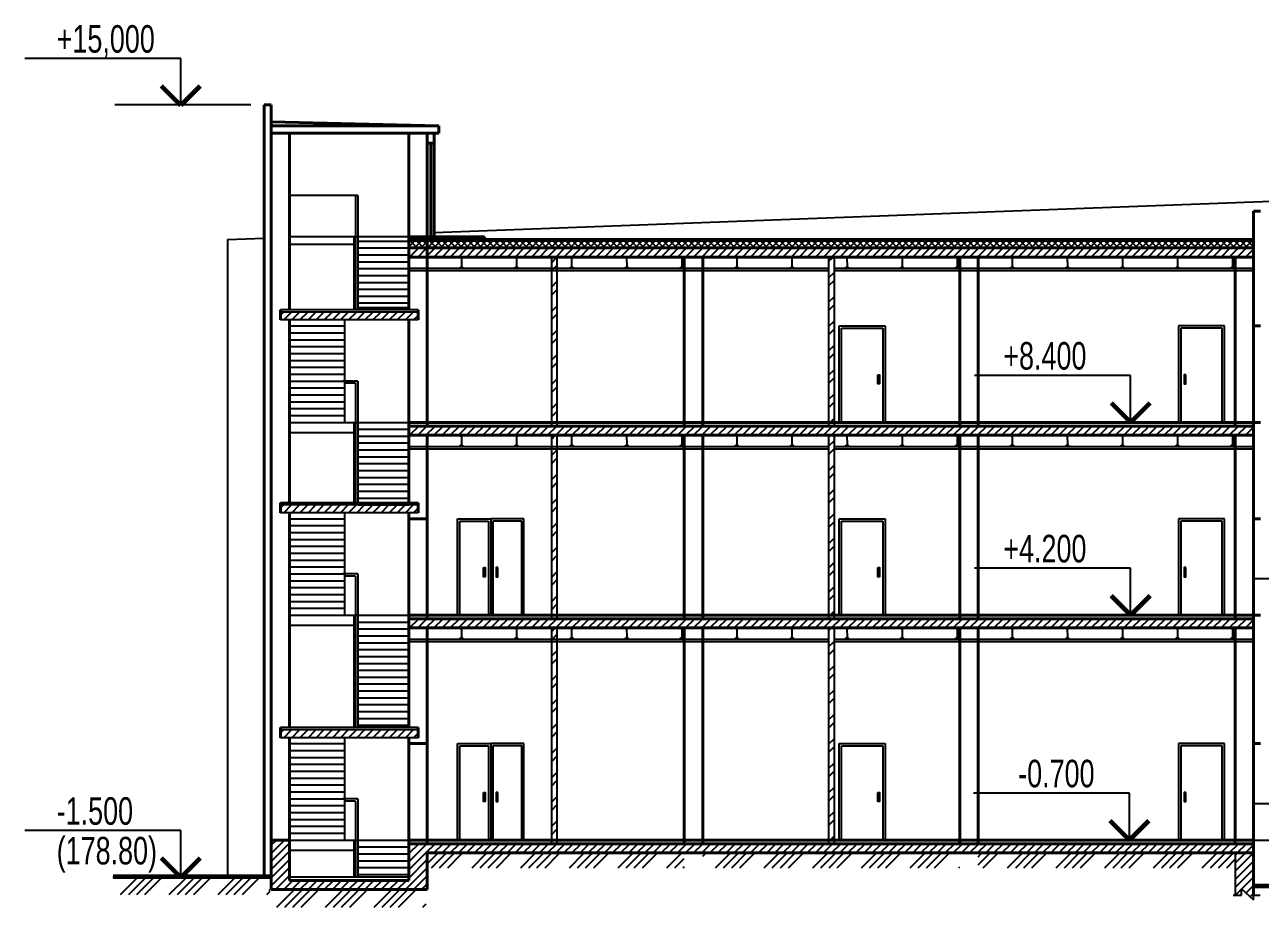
# Model space of a CAD drawing. Header units: millimetres. Extents: x 72758 to 367830, y 150032 to 293149.
# Drawn here: x 82024 to 108942, y 265710 to 284937 of the extents above; entities that cross this region are included whole.
import ezdxf

# ---------------------------------------------------------------- set-up
doc = ezdxf.new("R2010")
doc.units = ezdxf.units.MM
doc.linetypes.add('CENTER', pattern=[2, 1.25, -0.25, 0.25, -0.25])
doc.layers.add('4', color=34, linetype='Continuous')
doc.layers.add('AX2', color=163, linetype='CENTER')
doc.styles.get("Standard").update_dxf_attribs({"font": 'Arial.ttf'})
pattern_1 = [(45, (-53225.52, 442998.54), (-88.38835, 88.38835), [])]
pattern_2 = [(45, (-53225.52, 438098.54), (-88.38835, 88.38835), [])]
pattern_3 = [(45, (-85230.14, 442998.54), (-265.16504, 265.16504), []), (45, (-85053.37, 442998.54), (-265.16504, 265.16504), [])]
pattern_4 = [(45, (-85230.14, 447898.54), (-265.16504, 265.16504), []), (45, (-85053.37, 447898.54), (-265.16504, 265.16504), [])]
pattern_5 = [(45, (-85230.14, 452098.54), (-265.16504, 265.16504), []), (45, (-85053.37, 452098.54), (-265.16504, 265.16504), [])]

# ---------------------------------------------------------------- blocks, each defined once
blk = doc.blocks.new('O1')
at = {"layer": 'AX2', "linetype": 'Continuous', "ltscale": 500}
for p, q in [((0, 5.12), (-17, 5.12)), ((0, 0), (0, 5.12))]:
    blk.add_line(p, q, dxfattribs=at)
at = {"layer": 'AX2', "linetype": 'Continuous', "ltscale": 500, "const_width": 0.5}
for points in [[(0, 0), (-2.12, 2.12)], [(0, 0), (2.12, 2.12)]]:
    blk.add_lwpolyline(points, dxfattribs=at)
blk = doc.blocks.new('A$C06651536')
at = {"layer": '4', "ltscale": 2000}
for p, q in [((0, 2100), (1000, 2100)), ((0, 0), (0, 2100)), ((50, 2050), (950, 2050)), ((50, 0), (50, 2050)), ((950, 2050), (950, 0)), ((1000, 2100), (1000, 0))]:
    blk.add_line(p, q, dxfattribs=at)
blk.add_lwpolyline([(842, 1035), (878, 1035), (878, 838), (842, 838)], close=True, dxfattribs=at)

msp = doc.modelspace()

# ---------------------------------------------------------------- hatches: boundary and pattern name
at = {"linetype": 'Continuous', "ltscale": 2000}
h = msp.add_hatch(dxfattribs=at)
h.set_pattern_fill('ANSI37', color=0, scale=800, style=0)
h.set_pattern_definition([(45, (-1068971.19, -42760.82), (-70.710678, 70.710678), []), (135, (-1068971.19, -42760.82), (-70.710678, -70.710678), [])])
h.paths.add_polyline_path([(102594, 280075), (102594, 280235), (96594, 280235), (96594, 280075)])
h.paths.add_polyline_path([(108594, 280075), (108594, 280235), (102594, 280235), (102594, 280075)])
h.paths.add_polyline_path([(90794, 280075), (96594, 280075), (96594, 280235), (92040, 280235), (90794, 280235)])
h.paths.add_polyline_path([(90394, 280075), (90594, 280075), (90594, 280235), (90394, 280235), (90394, 280225)])
h.paths.add_polyline_path([(90794, 280075), (90794, 280235), (90594, 280235), (90594, 280075)])
h.paths.add_polyline_path([(108794, 280075), (108794, 280235), (108594, 280235), (108594, 280075)])
h = msp.add_hatch(dxfattribs=at)
h.set_pattern_fill('ANSI31', color=0, scale=1000, style=0)
h.set_pattern_definition([(45, (-53225.52, 451078.54), (-88.38835, 88.38835), [])])
h.paths.add_polyline_path([(96594, 279875), (96794, 279875), (102394, 279875), (102594, 279875), (102594, 280075), (102394, 280075), (96794, 280075), (96594, 280075)])
h.paths.add_polyline_path([(90594, 279875), (90794, 279875), (96394, 279875), (96594, 279875), (96594, 280075), (96394, 280075), (90794, 280075), (90594, 280075)])
h.paths.add_polyline_path([(102594, 279875), (102794, 279875), (108394, 279875), (108594, 279875), (108594, 280075), (108394, 280075), (102794, 280075), (102594, 280075)])
h.paths.add_polyline_path([(108794, 279875), (108794, 280075), (108594, 280075), (108594, 279875)])
h.paths.add_polyline_path([(90594, 279875), (90394, 279875), (90394, 280075), (90594, 280075)])
h = msp.add_hatch(dxfattribs=at)
h.set_pattern_fill('ANSI32', color=0, scale=1000, style=0)
h.set_pattern_definition(pattern_5)
h.paths.add_polyline_path([(93620, 276275), (93500, 276275), (93500, 279875), (93620, 279875)])
h = msp.add_hatch(dxfattribs=at)
h.set_pattern_fill('ANSI32', color=0, scale=1000, style=0)
h.set_pattern_definition(pattern_5)
h.paths.add_polyline_path([(99656, 276275), (99536, 276275), (99536, 279875), (99656, 279875)])
h = msp.add_hatch(dxfattribs=at)
h.set_pattern_fill('ANSI31', color=0, scale=1000, style=0)
h.set_pattern_definition([(45, (-53225.52, 452098.54), (-88.38835, 88.38835), [])])
h.paths.add_polyline_path([(87594, 278505), (87794, 278505), (88994, 278505), (90394, 278505), (90594, 278505), (90594, 278675), (87594, 278675)])
h = msp.add_hatch(dxfattribs=at)
h.set_pattern_fill('ANSI31', color=0, scale=1000, style=0)
h.set_pattern_definition([(45, (-53225.52, 447198.54), (-88.38835, 88.38835), [])])
h.paths.add_polyline_path([(96594, 275995), (96794, 275995), (102394, 275995), (102594, 275995), (102594, 276195), (102394, 276195), (96794, 276195), (96594, 276195)])
h.paths.add_polyline_path([(90594, 275995), (90794, 275995), (96394, 275995), (96594, 275995), (96594, 276195), (96394, 276195), (90794, 276195), (90594, 276195)])
h.paths.add_polyline_path([(102594, 275995), (102794, 275995), (108394, 275995), (108594, 275995), (108594, 276195), (108394, 276195), (102794, 276195), (102594, 276195)])
h.paths.add_polyline_path([(108794, 275995), (108794, 276195), (108594, 276195), (108594, 275995)])
h.paths.add_polyline_path([(90594, 275995), (90394, 275995), (90394, 276195), (90594, 276195)])
h = msp.add_hatch(dxfattribs=at)
h.set_pattern_fill('ANSI32', color=0, scale=1000, style=0)
h.set_pattern_definition(pattern_4)
h.paths.add_polyline_path([(93620, 272075), (93500, 272075), (93500, 275995), (93620, 275995)])
h = msp.add_hatch(dxfattribs=at)
h.set_pattern_fill('ANSI32', color=0, scale=1000, style=0)
h.set_pattern_definition(pattern_4)
h.paths.add_polyline_path([(99656, 272075), (99536, 272075), (99536, 275995), (99656, 275995)])
h = msp.add_hatch(dxfattribs=at)
h.set_pattern_fill('ANSI31', color=0, scale=1000, style=0)
h.set_pattern_definition([(45, (-53225.52, 447898.54), (-88.38835, 88.38835), [])])
h.paths.add_polyline_path([(87594, 274305), (87794, 274305), (88994, 274305), (90394, 274305), (90594, 274305), (90594, 274475), (87594, 274475)])
h = msp.add_hatch(dxfattribs=at)
h.set_pattern_fill('ANSI31', color=0, scale=1000, style=0)
h.set_pattern_definition(pattern_1)
h.paths.add_polyline_path([(96594, 271795), (96794, 271795), (102394, 271795), (102594, 271795), (102594, 271995), (102394, 271995), (96794, 271995), (96594, 271995)])
h.paths.add_polyline_path([(90594, 271795), (90794, 271795), (96394, 271795), (96594, 271795), (96594, 271995), (96394, 271995), (90794, 271995), (90594, 271995)])
h.paths.add_polyline_path([(102594, 271795), (102794, 271795), (108394, 271795), (108594, 271795), (108594, 271995), (108394, 271995), (102794, 271995), (102594, 271995)])
h.paths.add_polyline_path([(108794, 271795), (108794, 271995), (108594, 271995), (108594, 271795)])
h.paths.add_polyline_path([(90594, 271795), (90394, 271795), (90394, 271995), (90594, 271995)])
h = msp.add_hatch(dxfattribs=at)
h.set_pattern_fill('ANSI32', color=0, scale=1000, style=0)
h.set_pattern_definition(pattern_3)
h.paths.add_polyline_path([(93500, 267175), (93620, 267175), (93620, 271795), (93500, 271795)])
h = msp.add_hatch(dxfattribs=at)
h.set_pattern_fill('ANSI32', color=0, scale=1000, style=0)
h.set_pattern_definition(pattern_3)
h.paths.add_polyline_path([(99536, 267175), (99656, 267175), (99656, 271795), (99536, 271795)])
h = msp.add_hatch(dxfattribs=at)
h.set_pattern_fill('ANSI31', color=0, scale=1000, style=0)
h.set_pattern_definition(pattern_1)
h.paths.add_polyline_path([(87594, 269405), (87794, 269405), (88994, 269405), (90394, 269405), (90594, 269405), (90594, 269575), (87594, 269575)])
h = msp.add_hatch(dxfattribs=at)
h.set_pattern_fill('ANSI31', color=0, scale=1000, style=0)
h.set_pattern_definition(pattern_2)
h.paths.add_polyline_path([(87594, 266095), (87594, 267175), (87794, 267175), (87794, 266955), (87794, 266375), (87794, 266295), (90394, 266295), (90394, 266375), (90394, 266425), (90394, 266575), (90394, 266725), (90394, 266875), (90394, 266895), (90594, 266895), (90594, 266095)])
h.paths.add_polyline_path([(87394, 266095), (87594, 266095), (87594, 267175), (87394, 267175), (87394, 266375)])
h.paths.add_polyline_path([(90794, 266095), (90794, 266895), (90594, 266895), (90594, 266095)])
h = msp.add_hatch(dxfattribs=at)
h.set_pattern_fill('ANSI31', color=0, scale=1000, style=0)
h.set_pattern_definition(pattern_2)
h.paths.add_polyline_path([(96594, 266895), (96794, 266895), (102394, 266895), (102594, 266895), (102594, 267095), (102394, 267095), (96794, 267095), (96594, 267095)])
h.paths.add_polyline_path([(90594, 266895), (90794, 266895), (96394, 266895), (96594, 266895), (96594, 267095), (96394, 267095), (90794, 267095), (90594, 267095)])
h.paths.add_polyline_path([(102594, 266895), (102794, 266895), (108394, 266895), (108594, 266895), (108594, 267095), (108394, 267095), (102794, 267095), (102594, 267095)])
h.paths.add_polyline_path([(108794, 266895), (108794, 267095), (108594, 267095), (108594, 266895)])
h.paths.add_polyline_path([(90594, 266895), (90394, 266895), (90394, 267095), (90594, 267095)])
h = msp.add_hatch(dxfattribs=at)
h.set_pattern_fill('ANSI34', color=0, scale=1000, style=0)
h.set_pattern_definition([(45, (-53225.5, 447198.54), (-530.33, 530.33), []), (45, (-53048.74, 447198.54), (-530.33, 530.33), []), (45, (-52872, 447198.54), (-530.33, 530.33), []), (45, (-52695.2, 447198.54), (-530.33, 530.33), [])])
h.paths.add_polyline_path([(102394, 266571), (102394, 266874), (96794, 266874), (96794, 266571)])
h.paths.add_polyline_path([(96394, 266571), (96394, 266874), (90794, 266874), (90794, 266571)])
h.paths.add_polyline_path([(108389, 266571), (108389, 266874), (102794, 266874), (102794, 266571)])
h = msp.add_hatch(dxfattribs=at)
h.set_pattern_fill('ANSI31', color=0, scale=1000, style=0)
h.set_pattern_definition(pattern_2)
h.paths.add_polyline_path([(108594, 266060), (108793, 265871), (108793, 265974), (108794, 265974), (108794, 266175), (108794, 266895), (108594, 266895)])
h.paths.add_polyline_path([(108394, 265974), (108536, 265974), (108536, 266115), (108594, 266060), (108594, 266895), (108394, 266895)])
h = msp.add_hatch(dxfattribs=at)
h.set_pattern_fill('ANSI34', color=0, scale=1000, style=0)
h.set_pattern_definition([(45, (-53225.5, 446848.54), (-530.33, 530.33), []), (45, (-53048.74, 446848.54), (-530.33, 530.33), []), (45, (-52872, 446848.54), (-530.33, 530.33), []), (45, (-52695.2, 446848.54), (-530.33, 530.33), [])])
h.paths.add_polyline_path([(83951, 266375), (85408, 266375), (85424, 266360), (85439, 266375), (86444, 266375), (87244, 266375), (87369, 266375), (87369, 265990), (83951, 265990)])
h = msp.add_hatch(dxfattribs=at)
h.set_pattern_fill('ANSI34', color=0, scale=1000, style=0)
h.set_pattern_definition([(45, (-49825.5, 446568.54), (-530.33, 530.33), []), (45, (-49648.74, 446568.54), (-530.33, 530.33), []), (45, (-49472, 446568.54), (-530.33, 530.33), []), (45, (-49295.2, 446568.54), (-530.33, 530.33), [])])
h.paths.add_polyline_path([(87351, 266095), (88808, 266095), (88824, 266080), (88839, 266095), (89844, 266095), (90644, 266095), (90769, 266095), (90769, 265710), (87351, 265710)])

# ---------------------------------------------------------------- linework, layer by layer
at = {"color": 0, "linetype": 'Continuous', "ltscale": 2000}
for p, q in [((90944, 280414), (210310, 284880)), ((86444, 280255), (87244, 280284)), ((86444, 280255), (86444, 266372)), ((91513, 279864), (91563, 279864)), ((91538, 279874), (91539, 279657)), ((92713, 279865), (92763, 279865)), ((92738, 279875), (92739, 279658)), ((93500, 279875), (93500, 276195)), ((93620, 279875), (93620, 276195)), ((93913, 279866), (93963, 279866)), ((93938, 279876), (93939, 279659)), ((95113, 279865), (95163, 279865)), ((95138, 279875), (95139, 279658)), ((96313, 279865), (96363, 279865)), ((96338, 279875), (96339, 279658)), ((97513, 279865), (97563, 279865)), ((97538, 279875), (97539, 279658)), ((98713, 279865), (98763, 279865)), ((98738, 279875), (98739, 279658)), ((99536, 279875), (99536, 276195)), ((99656, 279875), (99656, 276195)), ((99913, 279865), (99963, 279865)), ((99938, 279875), (99939, 279658)), ((101113, 279865), (101163, 279865)), ((101138, 279875), (101139, 279658)), ((102313, 279865), (102363, 279865)), ((102338, 279875), (102339, 279658)), ((103513, 279865), (103563, 279865)), ((103538, 279875), (103539, 279658)), ((104713, 279865), (104763, 279865)), ((104738, 279875), (104739, 279658)), ((105913, 279865), (105963, 279865)), ((105938, 279875), (105939, 279658)), ((107113, 279865), (107163, 279865)), ((107138, 279875), (107139, 279658)), ((108313, 279865), (108363, 279865)), ((108338, 279875), (108339, 279658)), ((91511, 279624), (91511, 279657)), ((91511, 279657), (91570, 279657)), ((91570, 279624), (91570, 279657)), ((92711, 279625), (92711, 279658)), ((92711, 279658), (92770, 279658)), ((92770, 279625), (92770, 279658)), ((93911, 279626), (93911, 279659)), ((93911, 279659), (93970, 279659)), ((93970, 279626), (93970, 279659)), ((95111, 279625), (95111, 279658)), ((95111, 279658), (95170, 279658)), ((95170, 279625), (95170, 279658)), ((96311, 279625), (96311, 279658)), ((96311, 279658), (96370, 279658)), ((96370, 279625), (96370, 279658)), ((97511, 279625), (97511, 279658)), ((97511, 279658), (97570, 279658)), ((97570, 279625), (97570, 279658)), ((98711, 279625), (98711, 279658)), ((98711, 279658), (98770, 279658)), ((98770, 279625), (98770, 279658)), ((99911, 279625), (99911, 279658)), ((99911, 279658), (99970, 279658)), ((99970, 279625), (99970, 279658)), ((101110, 279625), (101110, 279658)), ((101110, 279658), (101170, 279658)), ((101170, 279625), (101170, 279658)), ((102310, 279625), (102310, 279658)), ((102310, 279658), (102370, 279658)), ((102370, 279625), (102370, 279658)), ((103510, 279625), (103510, 279658)), ((103510, 279658), (103570, 279658)), ((103570, 279625), (103570, 279658)), ((104710, 279625), (104710, 279658)), ((104710, 279658), (104770, 279658)), ((104770, 279625), (104770, 279658)), ((105910, 279625), (105910, 279658)), ((105910, 279658), (105969, 279658)), ((105969, 279625), (105969, 279658)), ((107110, 279625), (107110, 279658)), ((107110, 279658), (107169, 279658)), ((107169, 279625), (107169, 279658)), ((108310, 279625), (108310, 279658)), ((108310, 279658), (108369, 279658)), ((108369, 279625), (108369, 279658)), ((87794, 276275), (90394, 276275)), ((91513, 275984), (91563, 275984)), ((91538, 275994), (91539, 275777)), ((92713, 275985), (92763, 275985)), ((92738, 275995), (92739, 275778)), ((93500, 275995), (93500, 271995)), ((93620, 275995), (93620, 271995)), ((93913, 275986), (93963, 275986)), ((93938, 275996), (93939, 275779)), ((95113, 275985), (95163, 275985)), ((95138, 275995), (95139, 275778)), ((96313, 275985), (96363, 275985)), ((96338, 275995), (96339, 275778)), ((97513, 275985), (97563, 275985)), ((97538, 275995), (97539, 275778)), ((98713, 275985), (98763, 275985)), ((98738, 275995), (98739, 275778)), ((99536, 275995), (99536, 271995)), ((99656, 275995), (99656, 271995)), ((99913, 275985), (99963, 275985)), ((99938, 275995), (99939, 275778)), ((101113, 275985), (101163, 275985)), ((101138, 275995), (101139, 275778)), ((102313, 275985), (102363, 275985)), ((102338, 275995), (102339, 275778)), ((103513, 275985), (103563, 275985)), ((103538, 275995), (103539, 275778)), ((104713, 275985), (104763, 275985)), ((104738, 275995), (104739, 275778)), ((105913, 275985), (105963, 275985)), ((105938, 275995), (105939, 275778)), ((107113, 275985), (107163, 275985)), ((107138, 275995), (107139, 275778)), ((108313, 275985), (108363, 275985)), ((108338, 275995), (108339, 275778)), ((91511, 275744), (91511, 275777)), ((91511, 275777), (91570, 275777)), ((91570, 275744), (91570, 275777)), ((92711, 275745), (92711, 275778)), ((92711, 275778), (92770, 275778)), ((92770, 275745), (92770, 275778)), ((93911, 275746), (93911, 275779)), ((93911, 275779), (93970, 275779)), ((93970, 275746), (93970, 275779)), ((95111, 275745), (95111, 275778)), ((95111, 275778), (95170, 275778)), ((95170, 275745), (95170, 275778)), ((96311, 275745), (96311, 275778)), ((96311, 275778), (96370, 275778)), ((96370, 275745), (96370, 275778)), ((97511, 275745), (97511, 275778)), ((97511, 275778), (97570, 275778)), ((97570, 275745), (97570, 275778)), ((98711, 275745), (98711, 275778)), ((98711, 275778), (98770, 275778)), ((98770, 275745), (98770, 275778)), ((99911, 275745), (99911, 275778)), ((99911, 275778), (99970, 275778)), ((99970, 275745), (99970, 275778)), ((101110, 275745), (101110, 275778)), ((101110, 275778), (101170, 275778)), ((101170, 275745), (101170, 275778)), ((102310, 275745), (102310, 275778)), ((102310, 275778), (102370, 275778)), ((102370, 275745), (102370, 275778)), ((103510, 275745), (103510, 275778)), ((103510, 275778), (103570, 275778)), ((103570, 275745), (103570, 275778)), ((104710, 275745), (104710, 275778)), ((104710, 275778), (104770, 275778)), ((104770, 275745), (104770, 275778)), ((105910, 275745), (105910, 275778)), ((105910, 275778), (105969, 275778)), ((105969, 275745), (105969, 275778)), ((107110, 275745), (107110, 275778)), ((107110, 275778), (107169, 275778)), ((107169, 275745), (107169, 275778)), ((108310, 275745), (108310, 275778)), ((108310, 275778), (108369, 275778)), ((108369, 275745), (108369, 275778)), ((108794, 272875), (125298, 272875)), ((87794, 272075), (90394, 272075)), ((91513, 271784), (91563, 271784)), ((91538, 271794), (91539, 271577)), ((92713, 271785), (92763, 271785)), ((92738, 271795), (92739, 271578)), ((93500, 271795), (93500, 267095)), ((93620, 271795), (93620, 267095)), ((93913, 271786), (93963, 271786)), ((93938, 271796), (93939, 271579)), ((95113, 271785), (95163, 271785)), ((95138, 271795), (95139, 271578)), ((96313, 271785), (96363, 271785)), ((96338, 271795), (96339, 271578)), ((97513, 271785), (97563, 271785)), ((97538, 271795), (97539, 271578)), ((98713, 271785), (98763, 271785)), ((98738, 271795), (98739, 271578)), ((99536, 271795), (99536, 267095)), ((99656, 271795), (99656, 267095)), ((99913, 271785), (99963, 271785)), ((99938, 271795), (99939, 271578)), ((101113, 271785), (101163, 271785)), ((101138, 271795), (101139, 271578)), ((102313, 271785), (102363, 271785)), ((102338, 271795), (102339, 271578)), ((103513, 271785), (103563, 271785)), ((103538, 271795), (103539, 271578)), ((104713, 271785), (104763, 271785)), ((104738, 271795), (104739, 271578)), ((105913, 271785), (105963, 271785)), ((105938, 271795), (105939, 271578)), ((107113, 271785), (107163, 271785)), ((107138, 271795), (107139, 271578)), ((108313, 271785), (108363, 271785)), ((108338, 271795), (108339, 271578)), ((91511, 271544), (91511, 271577)), ((91511, 271577), (91570, 271577)), ((91570, 271544), (91570, 271577)), ((92711, 271545), (92711, 271578)), ((92711, 271578), (92770, 271578)), ((92770, 271545), (92770, 271578)), ((93911, 271546), (93911, 271579)), ((93911, 271579), (93970, 271579)), ((93970, 271546), (93970, 271579)), ((95111, 271545), (95111, 271578)), ((95111, 271578), (95170, 271578)), ((95170, 271545), (95170, 271578)), ((96311, 271545), (96311, 271578)), ((96311, 271578), (96370, 271578)), ((96370, 271545), (96370, 271578)), ((97511, 271545), (97511, 271578)), ((97511, 271578), (97570, 271578)), ((97570, 271545), (97570, 271578)), ((98711, 271545), (98711, 271578)), ((98711, 271578), (98770, 271578)), ((98770, 271545), (98770, 271578)), ((99911, 271545), (99911, 271578)), ((99911, 271578), (99970, 271578)), ((99970, 271545), (99970, 271578)), ((101110, 271545), (101110, 271578)), ((101110, 271578), (101170, 271578)), ((101170, 271545), (101170, 271578)), ((102310, 271545), (102310, 271578)), ((102310, 271578), (102370, 271578)), ((102370, 271545), (102370, 271578)), ((103510, 271545), (103510, 271578)), ((103510, 271578), (103570, 271578)), ((103570, 271545), (103570, 271578)), ((104710, 271545), (104710, 271578)), ((104710, 271578), (104770, 271578)), ((104770, 271545), (104770, 271578)), ((105910, 271545), (105910, 271578)), ((105910, 271578), (105969, 271578)), ((105969, 271545), (105969, 271578)), ((107110, 271545), (107110, 271578)), ((107110, 271578), (107169, 271578)), ((107169, 271545), (107169, 271578)), ((108310, 271545), (108310, 271578)), ((108310, 271578), (108369, 271578)), ((108369, 271545), (108369, 271578)), ((108794, 267975), (125344, 267975)), ((87794, 267175), (90394, 267175)), ((108794, 267175), (125344, 267175)), ((108794, 267175), (109882, 267175)), ((108394, 266895), (108394, 265974)), ((87794, 266375), (90394, 266375)), ((108352, 265974), (108536, 265974)), ((108536, 265974), (108536, 266115)), ((108536, 266115), (108793, 265871)), ((108793, 265871), (108793, 265974)), ((108793, 265974), (108941, 265974))]:
    msp.add_line(p, q, dxfattribs=at)
at = {"color": 0, "linetype": 'Continuous', "ltscale": 500}
msp.add_line((86947, 283195), (83985, 283195), dxfattribs=at)
at = {"color": 0, "lineweight": 40, "ltscale": 2000}
for p, q in [((87244, 283195), (87244, 266375)), ((87394, 283195), (87394, 266095)), ((87794, 282575), (87794, 278725)), ((90394, 282575), (90394, 278725)), ((90794, 282575), (90794, 276195)), ((90944, 282575), (90944, 280255)), ((108794, 280875), (108794, 265974)), ((96394, 279875), (96394, 276195)), ((96794, 279875), (96794, 276195)), ((102394, 279875), (102394, 276195)), ((102794, 279875), (102794, 276195)), ((108394, 279875), (108394, 276195)), ((87594, 278725), (87594, 278505)), ((90594, 278725), (90594, 278505)), ((87794, 278505), (87794, 274525)), ((90394, 278505), (90394, 275995)), ((90394, 278505), (90394, 275995)), ((108944, 278375), (108794, 278375)), ((90394, 276695), (90394, 274525)), ((90394, 275995), (90394, 274525)), ((90794, 275995), (90794, 271995)), ((96394, 275995), (96394, 271995)), ((96794, 275995), (96794, 271995)), ((102394, 275995), (102394, 271995)), ((102794, 275995), (102794, 271995)), ((108394, 275995), (108394, 271995)), ((87594, 274525), (87594, 274305)), ((87794, 274305), (87794, 269625)), ((90394, 274305), (90394, 271795)), ((90594, 274525), (90594, 274305)), ((90794, 274175), (90394, 274175)), ((108944, 274175), (108794, 274175)), ((90394, 271795), (90394, 269625)), ((90794, 271795), (90794, 267095)), ((96394, 271795), (96394, 267095)), ((96794, 271795), (96794, 267095)), ((102394, 271795), (102394, 267095)), ((102794, 271795), (102794, 267095)), ((108394, 271795), (108394, 267095)), ((87594, 269625), (87594, 269405)), ((90594, 269625), (90594, 269405)), ((87794, 269405), (87794, 266295)), ((90394, 269405), (90394, 266875)), ((90794, 269275), (90394, 269275)), ((108944, 269275), (108794, 269275)), ((87794, 267175), (87394, 267175)), ((90394, 266895), (90394, 266295)), ((90794, 266895), (90794, 266095)), ((87794, 266295), (90394, 266295)), ((87394, 266095), (90794, 266095))]:
    msp.add_line(p, q, dxfattribs=at)
at = {"color": 0, "linetype": 'Continuous', "lineweight": 40, "ltscale": 2000}
for p, q in [((87244, 283195), (87394, 283195)), ((91044, 282735), (87394, 282818)), ((91044, 282735), (87394, 282735)), ((91044, 282575), (91044, 282735)), ((91044, 282575), (87394, 282575)), ((90944, 282355), (90794, 282355)), ((90869, 282355), (90869, 280316)), ((108944, 280875), (108794, 280875)), ((90394, 280316), (92040, 280316)), ((108794, 280255), (90394, 280255)), ((108794, 280235), (90394, 280235)), ((92040, 280316), (92040, 280235)), ((108794, 280075), (90394, 280075)), ((108794, 279875), (90394, 279875)), ((108944, 276275), (90394, 276275)), ((108794, 276195), (90394, 276195)), ((108794, 275995), (90394, 275995)), ((108944, 272075), (90394, 272075)), ((108794, 271995), (90394, 271995)), ((108794, 271795), (90394, 271795)), ((108794, 267175), (90394, 267175)), ((108794, 267095), (90394, 267095)), ((108794, 266895), (90794, 266895))]:
    msp.add_line(p, q, dxfattribs=at)
at = {"color": 0, "ltscale": 2000}
for p, q in [((89282, 281216), (87794, 281216)), ((89232, 281216), (89232, 278725)), ((89282, 281216), (89282, 278725)), ((90394, 280316), (87794, 280316)), ((89194, 280316), (89194, 278725)), ((89194, 280225), (89232, 280225)), ((89282, 280225), (90394, 280225)), ((89194, 280146), (87794, 280146)), ((89194, 280075), (89232, 280075)), ((89282, 280075), (90394, 280075)), ((89194, 279925), (89232, 279925)), ((89194, 279775), (89232, 279775)), ((89282, 279925), (90394, 279925)), ((89282, 279775), (90394, 279775)), ((89194, 279625), (89232, 279625)), ((89194, 279475), (89232, 279475)), ((89282, 279625), (90394, 279625)), ((89282, 279475), (90394, 279475)), ((99536, 279624), (90394, 279624)), ((99536, 279574), (90394, 279574)), ((108794, 279624), (99656, 279624)), ((108794, 279574), (99656, 279574)), ((89194, 279325), (89232, 279325)), ((89194, 279175), (89232, 279175)), ((89282, 279325), (90394, 279325)), ((89282, 279175), (90394, 279175)), ((89194, 279025), (89232, 279025)), ((89194, 278875), (89232, 278875)), ((89282, 279025), (90394, 279025)), ((89282, 278875), (90394, 278875)), ((90594, 278725), (87594, 278725)), ((90594, 278675), (87594, 278675)), ((89194, 278775), (89232, 278775)), ((89282, 278775), (90394, 278775)), ((90594, 278505), (87594, 278505)), ((87794, 278375), (88994, 278375)), ((88994, 278505), (88994, 276275)), ((87794, 278225), (88994, 278225)), ((87794, 278075), (88994, 278075)), ((87794, 277925), (88994, 277925)), ((87794, 277775), (88994, 277775)), ((87794, 277625), (88994, 277625)), ((87794, 277475), (88994, 277475)), ((87794, 277325), (88994, 277325)), ((87794, 277175), (88994, 277175)), ((87794, 277025), (88994, 277025)), ((89282, 277175), (88944, 277175)), ((89232, 277125), (88994, 277125)), ((89232, 277125), (89232, 274525)), ((89244, 277175), (89282, 277175)), ((89282, 277175), (89282, 274525)), ((87794, 276875), (88994, 276875)), ((87794, 276725), (88994, 276725)), ((87794, 276575), (88994, 276575)), ((87794, 276425), (88994, 276425)), ((87794, 276275), (88994, 276275)), ((87794, 276275), (90394, 276275)), ((89194, 276275), (89194, 274525)), ((89194, 276275), (89232, 276275)), ((87794, 276055), (89194, 276055)), ((89194, 276125), (89232, 276125)), ((89194, 275975), (89232, 275975)), ((89282, 276125), (90394, 276125)), ((89282, 275975), (90394, 275975)), ((89194, 275825), (89232, 275825)), ((89194, 275675), (89232, 275675)), ((89282, 275825), (90394, 275825)), ((89282, 275675), (90394, 275675)), ((99536, 275744), (90394, 275744)), ((99536, 275694), (90394, 275694)), ((108794, 275744), (99656, 275744)), ((108794, 275694), (99656, 275694)), ((89194, 275525), (89232, 275525)), ((89194, 275375), (89232, 275375)), ((89282, 275525), (90394, 275525)), ((89282, 275375), (90394, 275375)), ((89194, 275225), (89232, 275225)), ((89282, 275225), (90394, 275225)), ((89194, 275075), (89232, 275075)), ((89194, 274925), (89232, 274925)), ((89282, 275075), (90394, 275075)), ((89282, 274925), (90394, 274925)), ((89194, 274775), (89232, 274775)), ((89194, 274625), (89232, 274625)), ((89282, 274775), (90394, 274775)), ((89282, 274625), (90394, 274625)), ((90594, 274525), (87594, 274525)), ((90594, 274475), (87594, 274475)), ((90594, 274305), (87594, 274305)), ((88994, 274305), (88994, 272075)), ((89194, 274475), (89232, 274475)), ((89282, 274475), (90394, 274475)), ((87794, 274175), (88994, 274175)), ((91451, 272075), (91451, 274175)), ((91451, 274175), (92176, 274175)), ((91501, 272075), (91501, 274125)), ((91501, 274125), (92126, 274125)), ((92126, 274125), (92126, 272075)), ((92176, 274175), (92176, 272075)), ((92176, 274175), (92176, 272075)), ((92901, 274175), (92176, 274175)), ((92226, 274125), (92226, 272075)), ((92851, 274125), (92226, 274125)), ((92851, 272075), (92851, 274125)), ((92901, 272075), (92901, 274175)), ((87794, 274025), (88994, 274025)), ((87794, 273875), (88994, 273875)), ((87794, 273725), (88994, 273725)), ((87794, 273575), (88994, 273575)), ((87794, 273425), (88994, 273425)), ((87794, 273275), (88994, 273275)), ((87794, 273125), (88994, 273125)), ((87794, 272975), (88994, 272975)), ((89282, 272975), (88944, 272975)), ((89244, 272975), (89282, 272975)), ((89282, 272975), (89282, 269625)), ((87794, 272825), (88994, 272825)), ((89232, 272925), (88994, 272925)), ((89232, 272925), (89232, 269625)), ((87794, 272675), (88994, 272675)), ((87794, 272525), (88994, 272525)), ((87794, 272375), (88994, 272375)), ((87794, 272225), (88994, 272225)), ((87794, 272075), (88994, 272075)), ((87794, 272075), (90394, 272075)), ((89194, 272075), (89194, 269625)), ((89194, 272075), (89232, 272075)), ((89194, 271925), (89232, 271925)), ((89282, 271925), (90394, 271925)), ((87794, 271855), (89194, 271855)), ((89194, 271775), (89232, 271775)), ((89194, 271625), (89232, 271625)), ((89282, 271775), (90394, 271775)), ((89282, 271625), (90394, 271625)), ((89194, 271475), (89232, 271475)), ((89282, 271475), (90394, 271475)), ((99536, 271544), (90394, 271544)), ((99536, 271494), (90394, 271494)), ((108794, 271544), (99656, 271544)), ((108794, 271494), (99656, 271494)), ((89194, 271325), (89232, 271325)), ((89194, 271175), (89232, 271175)), ((89282, 271325), (90394, 271325)), ((89282, 271175), (90394, 271175)), ((89194, 271025), (89232, 271025)), ((89194, 270875), (89232, 270875)), ((89282, 271025), (90394, 271025)), ((89282, 270875), (90394, 270875)), ((89194, 270725), (89232, 270725)), ((89194, 270575), (89232, 270575)), ((89282, 270725), (90394, 270725)), ((89282, 270575), (90394, 270575)), ((89194, 270425), (89232, 270425)), ((89194, 270275), (89232, 270275)), ((89282, 270425), (90394, 270425)), ((89282, 270275), (90394, 270275)), ((89194, 270125), (89232, 270125)), ((89282, 270125), (90394, 270125)), ((89194, 269975), (89232, 269975)), ((89194, 269825), (89232, 269825)), ((89282, 269975), (90394, 269975)), ((89282, 269825), (90394, 269825)), ((90594, 269625), (87594, 269625)), ((90594, 269575), (87594, 269575)), ((89194, 269675), (89232, 269675)), ((89282, 269675), (90394, 269675)), ((90594, 269405), (87594, 269405)), ((87794, 269275), (88994, 269275)), ((88994, 269405), (88994, 267175)), ((91451, 267175), (91451, 269275)), ((91451, 269275), (92176, 269275)), ((91501, 267175), (91501, 269225)), ((91501, 269225), (92126, 269225)), ((92126, 269225), (92126, 267175)), ((92176, 269275), (92176, 267175)), ((92176, 269275), (92176, 267175)), ((92901, 269275), (92176, 269275)), ((92226, 269225), (92226, 267175)), ((92851, 269225), (92226, 269225)), ((92851, 267175), (92851, 269225)), ((92901, 267175), (92901, 269275)), ((87794, 269125), (88994, 269125)), ((87794, 268975), (88994, 268975)), ((87794, 268825), (88994, 268825)), ((87794, 268675), (88994, 268675)), ((87794, 268525), (88994, 268525)), ((87794, 268375), (88994, 268375)), ((87794, 268225), (88994, 268225)), ((87794, 268075), (88994, 268075)), ((87794, 267925), (88994, 267925)), ((89282, 268075), (88944, 268075)), ((89232, 268025), (88994, 268025)), ((89232, 268025), (89232, 266375)), ((89244, 268075), (89282, 268075)), ((89282, 268075), (89282, 266375)), ((87794, 267775), (88994, 267775)), ((87794, 267625), (88994, 267625)), ((87794, 267475), (88994, 267475)), ((87794, 267325), (88994, 267325)), ((87794, 267175), (88994, 267175)), ((87794, 267175), (90394, 267175)), ((89194, 267175), (89194, 266375)), ((89194, 267175), (89232, 267175)), ((87794, 266955), (89194, 266955)), ((89194, 267025), (89232, 267025)), ((89194, 266875), (89232, 266875)), ((89282, 267025), (90394, 267025)), ((89282, 266875), (90394, 266875)), ((89194, 266725), (89232, 266725)), ((89194, 266575), (89232, 266575)), ((89282, 266725), (90394, 266725)), ((89282, 266575), (90394, 266575)), ((89194, 266425), (89232, 266425)), ((89282, 266425), (90394, 266425))]:
    msp.add_line(p, q, dxfattribs=at)
for points in [[(92018, 273110), (92054, 273110), (92054, 272913), (92018, 272913)], [(92333, 273110), (92297, 273110), (92297, 272913), (92333, 272913)], [(92018, 268210), (92054, 268210), (92054, 268013), (92018, 268013)], [(92333, 268210), (92297, 268210), (92297, 268013), (92333, 268013)]]:
    msp.add_lwpolyline(points, close=True, dxfattribs=at)
at = {"color": 0, "linetype": 'Continuous', "ltscale": 2000}
for points in [[(83950, 266375, 100, 100, 0), (87394, 266375, 100, 100, 0)], [(108794, 266175, 100, 100, 0), (125494, 266125, 100, 100, 0)]]:
    msp.add_lwpolyline(points, format="xyseb", dxfattribs=at)

# ---------------------------------------------------------------- block references
at = {"color": 0, "linetype": 'Continuous', "ltscale": 500, "xscale": 200, "yscale": 200, "zscale": 200}
for p in [(85424, 283180), (106118, 276275), (106118, 272075), (106091, 267175), (85424, 266360)]:
    msp.add_blockref('O1', p, dxfattribs=at)
at = {"color": 0, "ltscale": 2000}
for p in [(99767, 276275), (99767, 272075), (99767, 267175)]:
    msp.add_blockref('A$C06651536', p, dxfattribs=at)
at = {"color": 0, "ltscale": 2000, "xscale": -1}
for p in [(108160, 276275), (108160, 272075), (108160, 267175)]:
    msp.add_blockref('A$C06651536', p, dxfattribs=at)

# ---------------------------------------------------------------- texts
at = {"color": 0, "linetype": 'Continuous', "ltscale": 500, "width": 0.7}
for s, p in [('+15,000', (82721, 284328)), ('+8.400', (103344, 277424)), ('+4.200', (103344, 273224)), ('-0.700', (103668, 268324)), ('-1.500', (82721, 267508)), ('(178.80)', (82721, 266644))]:
    msp.add_text(s, height=600, dxfattribs=at).set_placement(p)

doc.saveas('drawing.dxf')
